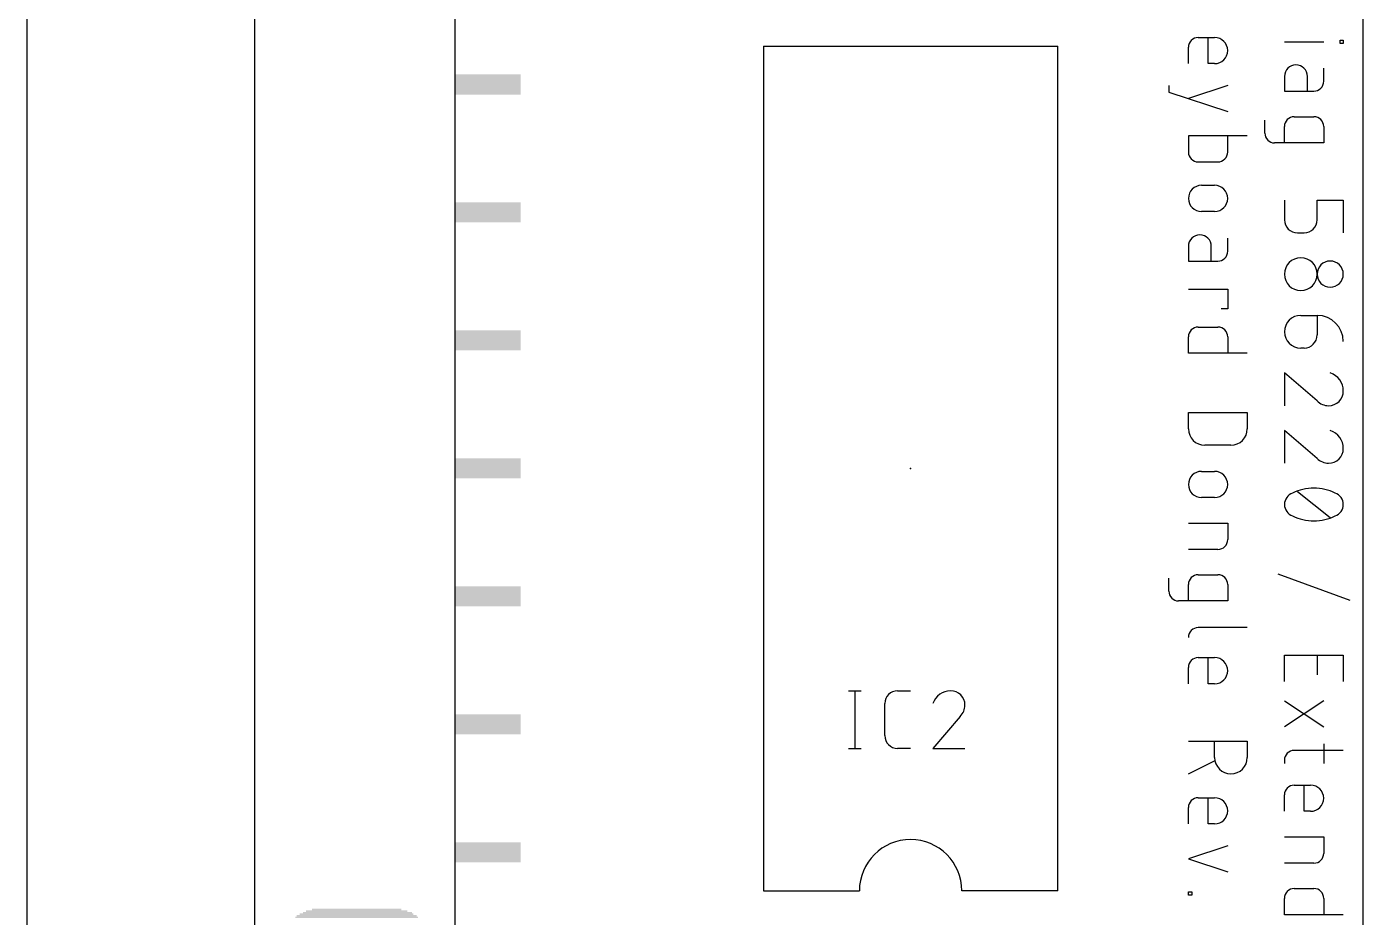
# Model space of a CAD drawing. Extents: x -4.5 to 54.6, y -1 to 75.9.
# Drawn here: x -4.52 to 22, y 29.19 to 46.87 of the extents above; entities that cross this region are included whole.
import ezdxf

# ---------------------------------------------------------------- set-up
doc = ezdxf.new("R2010")
doc.units = 0
for name, color, linetype in [('20', 30, 'CONTINUOUS'), ('21', 253, 'CONTINUOUS'), ('23', 7, 'CONTINUOUS'), ('25', 253, 'CONTINUOUS'), ('51', 253, 'CONTINUOUS')]:
    doc.layers.add(name, color=color, linetype=linetype)

# ---------------------------------------------------------------- blocks, each defined once
blk = doc.blocks.new('RECT')
blk.add_solid([(-0.5, -0.5), (0.5, -0.5), (-0.5, 0.5), (0.5, 0.5)])

msp = doc.modelspace()

# ---------------------------------------------------------------- linework, layer by layer
at = {"layer": '20'}
for p, q in [((0, 54), (0, -1)), ((22, -1), (22, 54))]:
    msp.add_line(p, q, dxfattribs=at)
at = {"layer": '21'}
for p, q in [((-4.52, 52.17), (-4.52, 1.17)), ((3.98, 1.17), (3.98, 52.17)), ((10.0965, 46.482), (10.0965, 29.718)), ((10.0965, 46.482), (15.9385, 46.482)), ((15.9385, 29.718), (15.9385, 46.482)), ((18.5308, 46.132), (18.5308, 46.4565)), ((18.7255, 46.6513), (19.0501, 46.6513)), ((18.9203, 46.132), (18.9203, 46.6513)), ((20.4358, 46.5652), (21.2147, 46.5652)), ((21.5393, 46.5977), (21.6042, 46.5977)), ((21.5393, 46.5327), (21.5393, 46.5977)), ((21.6042, 46.5327), (21.5393, 46.5327)), ((21.6042, 46.5977), (21.6042, 46.5327)), ((19.0501, 46.132), (18.9203, 46.132)), ((20.4358, 45.8796), (20.4358, 45.5875)), ((20.8902, 45.5875), (20.8902, 45.8796)), ((21.2147, 45.7823), (21.2147, 46.0419)), ((18.1413, 45.6988), (18.1413, 45.569)), ((19.3097, 45.6988), (18.5308, 45.4391)), ((18.1413, 45.569), (19.3097, 45.1795)), ((20.4358, 45.5875), (21.02, 45.5875)), ((20.0463, 44.7536), (20.0463, 45.0132)), ((20.4358, 44.5588), (20.4358, 44.8834)), ((20.6305, 45.0781), (21.02, 45.0781)), ((21.2147, 44.8834), (21.2147, 44.5588)), ((19.6992, 44.7023), (18.5308, 44.7023)), ((18.5308, 44.7023), (18.5308, 44.3777)), ((19.3097, 44.3777), (19.3097, 44.7023)), ((21.2147, 44.5588), (20.2411, 44.5588)), ((18.7255, 44.183), (19.115, 44.183)), ((18.7904, 43.7176), (19.0501, 43.7176)), ((20.4358, 43.4227), (20.4358, 43.0332)), ((21.0849, 43.0332), (21.0849, 43.4227)), ((21.0849, 43.4227), (21.6042, 43.4227)), ((21.6042, 43.4227), (21.6042, 42.7736)), ((19.0501, 43.1983), (18.7904, 43.1983)), ((20.6954, 42.7736), (20.8253, 42.7736)), ((18.5308, 42.5057), (18.5308, 42.2136)), ((18.9852, 42.2136), (18.9852, 42.5057)), ((19.3097, 42.4083), (19.3097, 42.668)), ((18.5308, 42.2136), (19.115, 42.2136)), ((18.5308, 41.6535), (19.3097, 41.6535)), ((19.3097, 41.6535), (19.3097, 41.2641)), ((19.3097, 41.2641), (19.1799, 41.2641)), ((20.7604, 41.1367), (21.0849, 41.1367)), ((21.0849, 41.1367), (21.0849, 40.7472)), ((18.7255, 40.9041), (19.115, 40.9041)), ((18.5308, 40.3848), (18.5308, 40.7093)), ((19.3097, 40.7093), (19.3097, 40.3848)), ((19.6992, 40.3848), (18.5308, 40.3848)), ((20.8253, 40.4876), (20.7604, 40.4876)), ((21.0849, 39.4419), (20.4358, 39.9937)), ((20.4358, 39.9937), (20.4358, 39.3446)), ((18.5308, 39.2105), (19.6992, 39.2105)), ((18.5308, 38.8859), (18.5308, 39.2105)), ((19.6992, 39.2105), (19.6992, 38.8859)), ((21.0849, 38.2989), (20.4358, 38.8507)), ((20.4358, 38.8507), (20.4358, 38.2016)), ((19.3746, 38.5614), (18.8554, 38.5614)), ((18.7904, 38.0407), (19.0501, 38.0407)), ((19.0501, 37.5214), (18.7904, 37.5214)), ((20.6954, 37.6428), (21.3446, 37.1235)), ((18.5308, 37.012), (19.3097, 37.012)), ((19.3097, 37.012), (19.3097, 36.6874)), ((19.115, 36.4927), (18.5308, 36.4927)), ((18.1413, 35.6646), (18.1413, 35.9243)), ((18.7255, 35.9892), (19.115, 35.9892)), ((20.306, 36.0045), (21.734, 35.4852)), ((18.5308, 35.4699), (18.5308, 35.7944)), ((19.3097, 35.7944), (19.3097, 35.4699)), ((19.3097, 35.4699), (18.3361, 35.4699)), ((19.6992, 34.9396), (18.7255, 34.9396)), ((18.7255, 34.345), (19.0501, 34.345)), ((18.9203, 33.8257), (18.9203, 34.345)), ((20.4358, 33.8714), (20.4358, 34.3907)), ((20.4358, 34.3907), (21.6042, 34.3907)), ((21.0849, 34.3907), (21.0849, 34.0013)), ((21.6042, 34.3907), (21.6042, 33.8714)), ((18.5308, 33.8257), (18.5308, 34.1503)), ((19.0501, 33.8257), (18.9203, 33.8257)), ((20.4358, 33.4899), (21.2147, 32.9706)), ((21.2147, 33.4899), (20.4358, 32.9706)), ((18.5308, 32.688), (19.6992, 32.688)), ((19.0501, 32.3635), (19.0501, 32.688)), ((19.6992, 32.688), (19.6992, 32.3635)), ((21.2147, 32.6341), (21.2147, 32.2446)), ((21.6042, 32.5043), (20.6305, 32.5043)), ((18.5308, 32.0389), (19.0501, 32.2986)), ((20.4358, 32.3095), (20.4358, 32.2446)), ((18.7255, 31.5637), (19.0501, 31.5637)), ((18.9203, 31.0444), (18.9203, 31.5637)), ((20.4358, 31.2942), (20.4358, 31.6187)), ((20.6305, 31.8135), (20.9551, 31.8135)), ((20.8253, 31.2942), (20.8253, 31.8135)), ((18.5308, 31.0444), (18.5308, 31.369)), ((20.9551, 31.2942), (20.8253, 31.2942)), ((19.0501, 31.0444), (18.9203, 31.0444)), ((20.4358, 30.7848), (21.2147, 30.7848)), ((21.2147, 30.7848), (21.2147, 30.4602)), ((19.3097, 30.6112), (18.5308, 30.3516)), ((18.5308, 30.3516), (19.3097, 30.0919)), ((21.02, 30.2655), (20.4358, 30.2655)), ((10.0965, 29.718), (12.0015, 29.718)), ((15.9385, 29.718), (14.0335, 29.718)), ((20.6305, 29.762), (21.02, 29.762)), ((18.5308, 29.6982), (18.5957, 29.6982)), ((18.5308, 29.6333), (18.5308, 29.6982)), ((18.5957, 29.6333), (18.5308, 29.6333)), ((18.5957, 29.6982), (18.5957, 29.6333)), ((20.4358, 29.2427), (20.4358, 29.5672)), ((21.2147, 29.5672), (21.2147, 29.2427)), ((21.6042, 29.2427), (20.4358, 29.2427))]:
    msp.add_line(p, q, dxfattribs=at)
for centre, radius, start, end in [((18.7255, 46.4565), 0.1947, 90, 180), ((19.0501, 46.3916), 0.2596, 270, 90), ((20.663, 45.8796), 0.2272, 0, 180), ((21.02, 45.7823), 0.1947, 270, 0.0009), ((20.6305, 44.8834), 0.1947, 90, 180), ((21.02, 44.8834), 0.1947, 0, 90), ((20.2411, 44.7536), 0.1947, 180, 270), ((18.7255, 44.3777), 0.1947, 180, 269.9982), ((19.115, 44.3777), 0.1947, 270, 0.0009), ((18.7904, 43.4579), 0.2596, 90, 270), ((19.0501, 43.4579), 0.2596, 270, 90), ((20.6954, 43.0332), 0.2596, 180, 270), ((20.8253, 43.0332), 0.2596, 270, 0), ((18.758, 42.5057), 0.2272, 0, 180), ((19.115, 42.4083), 0.1947, 270, 0.0009), ((20.7604, 41.9551), 0.3246, 90, 270), ((20.7604, 41.9551), 0.3246, 270, 90), ((21.3446, 41.9551), 0.2596, 90, 270), ((21.3446, 41.9551), 0.2596, 270, 90), ((20.7604, 40.8121), 0.3246, 90, 270), ((21.0849, 40.6174), 0.5193, 0.0003, 90), ((18.7255, 40.7093), 0.1947, 90, 180), ((19.115, 40.7093), 0.1947, 0, 90), ((20.8253, 40.7472), 0.2596, 270, 0), ((21.2289, 39.6367), 0.3753, 359.9999, 72.0556), ((21.3121, 39.6367), 0.2921, 270, 0), ((21.3121, 39.6583), 0.3137, 223.6038, 269.9998), ((18.8554, 38.8859), 0.3246, 180, 270), ((19.3746, 38.8859), 0.3246, 270, 0), ((21.2289, 38.4937), 0.3753, 359.9999, 72.0556), ((21.3121, 38.4937), 0.2921, 270, 0), ((21.3121, 38.5153), 0.3137, 223.6038, 269.9998), ((18.7904, 37.781), 0.2596, 90, 270), ((19.0501, 37.781), 0.2596, 270, 90), ((21.02, 36.7448), 0.9629, 90, 115.9888), ((21.02, 36.7448), 0.9629, 64.0109, 90.0001), ((20.676, 37.3831), 0.2402, 108.9254, 179.9998), ((21.364, 37.3831), 0.2402, 360, 71.0751), ((20.676, 37.3831), 0.2402, 180, 251.0733), ((21.02, 38.0214), 0.9629, 244.0112, 270), ((21.02, 38.0214), 0.9628, 269.9999, 295.9891), ((21.364, 37.3831), 0.2402, 288.9259, 359.9998), ((19.115, 36.6874), 0.1947, 270.0018, 360), ((18.7255, 35.7944), 0.1947, 90, 180), ((19.115, 35.7944), 0.1947, 0, 90), ((18.3361, 35.6646), 0.1947, 180, 270), ((18.7255, 34.7449), 0.1947, 90, 180), ((18.7255, 34.1503), 0.1947, 90, 180), ((19.0501, 34.0853), 0.2596, 270, 90), ((19.3746, 32.3635), 0.3246, 180, 0), ((20.6305, 32.3095), 0.1947, 90, 180), ((18.7255, 31.369), 0.1947, 90, 180), ((19.0501, 31.3041), 0.2596, 270, 90), ((20.6305, 31.6187), 0.1947, 90, 180), ((20.9551, 31.5538), 0.2596, 270, 90), ((13.0175, 29.718), 1.016, 0, 180), ((21.02, 30.4602), 0.1947, 270.0018, 360), ((20.6305, 29.5672), 0.1947, 90, 180), ((21.02, 29.5672), 0.1947, 0, 90)]:
    msp.add_arc(centre, radius, start, end, dxfattribs=at)
at = {"layer": '23'}
msp.add_point((13.0175, 38.1), dxfattribs=at)
at = {"layer": '25'}
for p, q in [((11.7856, 33.6868), (12.0396, 33.6868)), ((11.9126, 33.6868), (11.9126, 32.5438)), ((12.7598, 33.6868), (13.0138, 33.6868)), ((12.5058, 32.7978), (12.5058, 33.4327)), ((14.0018, 33.1788), (13.462, 32.5438)), ((11.7856, 32.5438), (12.0396, 32.5438)), ((13.0138, 32.5438), (12.7598, 32.5438)), ((13.462, 32.5438), (14.097, 32.5438))]:
    msp.add_line(p, q, dxfattribs=at)
for centre, radius, start, end in [((12.7598, 33.4327), 0.254, 90, 180), ((13.8113, 33.3196), 0.3671, 90, 162.0547), ((13.8113, 33.401), 0.2858, 0, 90), ((13.7901, 33.401), 0.3069, 313.6027, 0.0001), ((12.7598, 32.7978), 0.254, 180, 270)]:
    msp.add_arc(centre, radius, start, end, dxfattribs=at)

# ---------------------------------------------------------------- block references
at = {"layer": '21', "xscale": 0.4, "yscale": 0.3, "rotation": 90}
for p in [(4.13, 45.72), (4.13, 43.18), (4.13, 40.64), (4.13, 38.1), (4.13, 35.56), (4.13, 33.02), (4.13, 30.48)]:
    msp.add_blockref('RECT', p, dxfattribs=at)
at = {"layer": '21', "yscale": 0.0305}
for p, xscale in [((2.0259, 29.1917), 2.4384), ((2.0259, 29.2221), 2.3774), ((2.0259, 29.2526), 2.2555), ((2.0412, 29.2831), 2.1641), ((2.0259, 29.3136), 2.0117), ((2.0259, 29.3441), 1.7678)]:
    msp.add_blockref('RECT', p, dxfattribs=dict(at, xscale=xscale))
at = {"layer": '51', "xscale": 0.4, "rotation": 90}
for p in [(4.78, 45.72), (4.78, 43.18), (4.78, 40.64), (4.78, 38.1), (4.78, 35.56), (4.78, 33.02), (4.78, 30.48)]:
    msp.add_blockref('RECT', p, dxfattribs=at)

doc.saveas('drawing.dxf')
